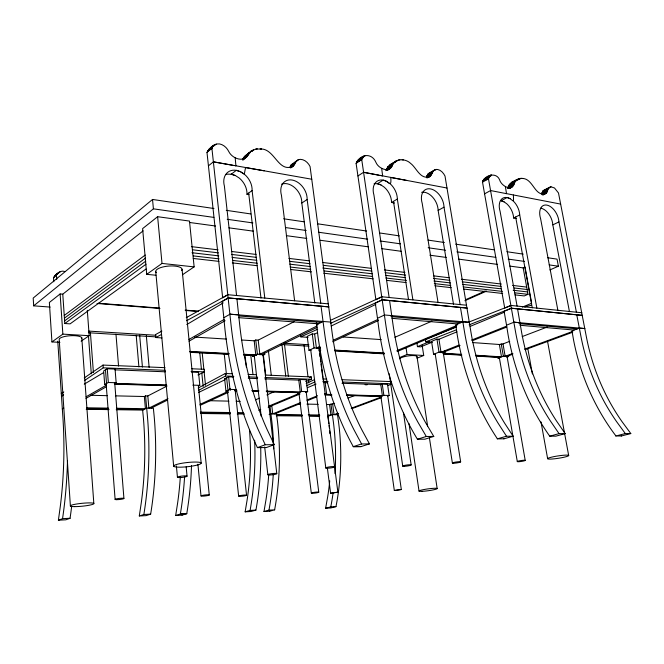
<?xml version="1.0" encoding="UTF-8"?>
<svg xmlns="http://www.w3.org/2000/svg" width="664" height="664" viewBox="0 0 664 664"><rect width="100%" height="100%" fill="white"/><g stroke="black" fill="none" stroke-linecap="round" stroke-linejoin="round"><path stroke-width="1" d="M379.924 175.362L382.132 175.827M513.355 194.992C514.077 205.541 512.55 198.42 507.147 197.548L501.112 200.752L504.067 201.839L506.956 203.948A14.243 8.956 63.5 0 1 513.629 218.033L516.609 218.547M232.699 165.286L213.385 161.867L208.43 165.834M67.479 461.024A176.715 62.076 -88.9 0 1 62.549 518.659L70.127 518.252L65.86 519.804L58.399 520.194L60.258 506.715A168.374 59.096 -88.9 0 0 62.931 417.822L57.76 341.163M139.299 515.978L141.233 503.138A161.111 65.678 -89.3 0 0 143.432 418.519L142.627 410.078L146.628 408.086L153.367 408.194L154.206 416.685A168.44 69.521 -89.3 0 1 150.645 514.144L146.063 515.629L139.299 515.978L143.856 514.492L150.645 514.144M182.143 515.139L175.678 515.505L177.612 503.104A156.165 67.745 -89.5 0 0 180.326 476.86M260.72 447.536A156.762 76.468 -89.9 0 1 255.914 510.118L250.967 511.512L245.141 511.819L247.124 499.967A149.915 72.451 -89.8 0 0 249.473 429.6M269.725 511.205L263.99 511.537L265.965 499.901A147.367 73.248 -90 0 0 268.729 474.328M328.854 423.665L327.808 416.328L332.324 414.635L337.495 414.701L338.557 422.08A148.296 80.892 89.6 0 1 335.976 506.624L330.813 507.96L325.626 508.234L327.626 497.087A141.797 76.775 89.7 0 0 329.726 480.852M542.845 195.083L546.472 192.983L548.447 188.418L551.037 186.833L554.498 187.978L558.49 192.967L586.569 337.851A244.784 222.05 -57 0 0 622.085 421.723L630.8 433.55L621.272 435.999M551.037 186.833L543.111 190.726L541.625 193.896L547.675 190.775M581.838 312.761L511.014 305.448L504.706 308.088L482.52 182.152C484.537 175.18 496.132 171.661 499.56 179.687C501.195 185.97 512.276 192.311 514.434 183.032L508.856 185.273L507.47 188.535M427.882 177.637C432.239 176.624 431.6 171.196 435.194 169.569C439.56 168.507 443.27 172.449 445.004 176.043L470.983 332.373A267.003 224.183 -71.5 0 0 504.723 423.325L513.098 436.206L503.835 438.838M435.194 169.569L428.33 173.619L426.388 176.998L432.181 173.512M466.601 305.232L381.85 296.783L375.89 299.713L356.103 163.352C360.245 153.948 371.765 152.363 375.965 162.448C378.621 168.955 390.092 173.586 392.739 164.614L387.61 167.17L385.767 170.656M290.782 167.826C295.347 166.299 294.949 159.36 300.261 159.343C304.643 159.377 308.245 162.771 310.063 166.531L332.133 332.788A287.504 210.928 -78.7 0 0 361.955 430.031L369.466 443.884L361.008 446.615L353.157 446.689L361.581 443.942L354.103 430.015A289.471 210.604 -78.9 0 1 324.464 332.241L321.044 306.27M293.571 163.361L291.181 164.855L289.786 167.502L295.007 163.734M508.325 188.078L513.488 185.331L514.874 182.06L517.505 179.313L521.057 178.317L523.074 178.516L522.07 178.417M394.325 490.505L401.322 489.517L394.325 490.505L380.904 396.582M328.414 303.863L227.885 294.716L222.664 297.87L206.985 152.405C209.318 147.947 214.281 143.15 219.709 143.955C223.718 144.818 226.98 147.856 228.74 151.483C232.151 158.779 244.825 163.311 248.618 153.932L244.294 156.745L242.808 158.937L246.983 156.53L251.249 151.068L255.989 149.01L261.541 149.051L260.122 148.91M386.581 170.142L391.478 167.071C393.802 158.381 404.998 157.833 410.701 163.468C416.552 167.851 420.312 179.878 429.542 176.649M53.792 281.768L53.527 277.851C56.847 275.095 59.569 269.526 64.931 271.559M53.527 277.851L55.062 275.494L58.025 273.012M490.215 175.545L488.496 178.848L482.861 180.815L488.845 177.512L483.442 179.703L491.468 175.246M362.984 157.011L358.369 159.841L363.996 156.115L361.739 159.634L356.593 161.925L362.22 158.198L357.356 160.738L365.208 155.542L361.656 158.455M213.559 145.574L207.649 150.886L211.907 148.354L212.58 146.835L208.629 149.632L214.821 144.627L212.057 147.4M252.196 151.35L253.482 149.782L252.029 150.902M248.884 153.55L248.402 153.699L251.249 151.068L244.294 156.745L249.365 152.836L246.178 154.986L247.664 154.131M242.808 158.937L248.618 153.932M55.062 275.494L59.146 272.157M54.166 276.581L57.121 274.099M60.449 271.568L56.183 274.639M206.985 152.405L211.907 148.304L231.13 325.651A313.939 204.587 -80.6 0 0 258.296 429.849L265.251 444.747L274.273 444.672L267.268 429.865A311.599 205.309 -80.4 0 1 239.845 326.273L236.915 298.734M213.982 208.521L152.537 199.457L33.2 298.061L33.681 305.838L50.19 307.075M214.181 145.773L216.298 144.03M33.681 305.838L153.409 208.836L213.908 217.41M143.092 230.889L62.773 294.169L60.125 293.953L49.36 302.485L51.941 341.927L59.926 342.358M182.542 274.705L194.137 266.887L189.481 221.071L157.625 216.705L142.619 228.599L146.719 274.332L155.915 275.245M248.402 153.699L250.577 152.023M246.983 156.53L242.908 159.958M64.242 315.475L145.233 255.042M64.425 318.147L145.507 258.08M392.739 164.614L386.456 169.245L391.478 167.071M64.607 320.837L145.781 261.118M62.773 294.169L64.798 323.517L146.03 264.181M235.346 175.537L231.263 174.209L235.346 175.537L239.223 178.018A16.708 12.55 53.9 0 1 246.966 194.303L252.104 190.56A16.824 12.575 54 0 0 244.311 174.167L240.434 171.669L236.309 170.316L231.263 174.209L227.296 174.167A16.708 12.55 53.9 0 0 225.461 174.624M291.181 164.855L297.497 160.165M295.065 162.282L298.8 159.576M290.342 166.058L295.563 162.282M146.022 269.003L70.094 323.866L64.798 323.517M290.409 167.793L294.135 165.104M489.949 176.475L491.534 175.338M51.941 341.927L62.864 334.133L89.192 335.693L87.299 310.329M146.719 274.332L162.008 263.425L194.137 266.887M63.802 391.943L61.246 393.694L62.814 392.756M84.262 377.924L103.02 365.075L164.987 367.665M63.121 395.072L61.412 396.225L63.62 394.906M84.453 380.58L103.227 367.831L165.228 370.304M81.124 341.155L89.192 335.693M390.922 164.274L387.61 167.17L393.312 163.568L389.112 165.502L396.632 160.663L392.997 163.51L390.922 164.274L394.814 161.892M356.103 163.352L361.731 159.592L385.942 325.675A288.898 224.689 -75.6 0 0 418.204 422.677L426.296 436.472L433.775 436.447L425.657 422.744A286.964 224.764 -75.3 0 1 393.246 326.256L389.577 300.518M314.802 303.008L301.813 203.035L307.142 199.499A16.11 11.72 56.8 0 0 292.036 180.019A16.11 11.72 56.8 0 0 281.453 195.324L294.617 300.792M357.938 175.968L363.59 172.275L447.005 188.02M514.434 183.032L507.985 187.215L513.488 185.331M387.278 170.258L390.54 168.208L386.564 170.25M511.819 182.392L517.505 179.313L511.496 182.534L508.856 185.273L514.874 182.06L510.035 183.696L516.044 180.483L511.496 182.534L520.136 178.467L514.036 181.679M293.023 166.207C278.639 173.113 274.921 149.566 261.533 149.002M207.649 150.886L211.907 148.304M427.45 174.483L433.243 170.997M431.451 172.333L433.111 171.337M434.762 170.333L436.414 169.337M426.794 175.628L432.588 172.134M387.112 170.424L389.386 169.054M166.017 385.344L114.341 383.775L116.158 382.738L115.063 369.076L107.261 368.769L103.65 370.927L104.704 384.58L106.439 384.639M426.545 177.786L431.517 174.806M427.317 177.852L430.629 175.86M84.253 384.141L103.609 372.604M380.953 184.916L377.459 183.696L380.953 184.916L384.315 187.223A15.504 10.665 60 0 1 391.561 202.495L397.338 199.051A15.596 10.665 60 0 0 390.058 183.687L386.689 181.355L383.169 180.11L377.459 183.696L374.131 183.679M186.775 324.555L223.212 302.917M62.258 408.958L63.727 408.119M104.704 384.58L108.34 382.497L116.158 382.738M274.273 444.672L266.397 447.536L257.424 447.627A330.207 215.775 -80.5 0 1 224.93 329.128L223.834 317.732L230.01 314.197L330.846 322.082M86.088 396.79L106.431 385.17M188.966 339.453L224.034 319.484M85.963 398.358L106.364 386.755M189.057 341.155L225.113 320.729M482.52 182.152L488.488 178.807L515.579 332.041A261.35 227.047 -66.9 0 0 550.439 421.034L559.055 433.625L565.205 433.617L556.573 421.101A259.865 226.723 -66.2 0 1 521.647 332.539L517.555 308.851M453.487 304.245L438.132 210.422L444.017 207.143A15.031 9.96 61.6 0 0 430.421 188.883A15.031 9.96 61.6 0 0 422.204 203.358L438.024 302.386M161.867 331.095L155.534 334.581L155.799 337.544L161.966 337.918M186.285 317.641L227.885 294.716M155.799 337.544L161.236 334.581M186.584 320.72L228.242 297.953L328.821 306.892L228.242 297.953L222.1 301.614L223.834 317.732M484.571 193.83L490.58 190.543L506.101 193.589M198.179 388.033L225.27 373.5L232.516 373.791M518.484 179.695L521.057 178.317M509.313 188.236L512.757 186.401L508.35 188.178M510.11 188.119L511.836 187.207L509.288 188.402M198.42 390.449L225.536 376.015L233.828 376.33M428.33 173.619L430.629 172.831M115.586 395.86L144.354 396.524L145.565 395.893L147.815 395.943L167.037 386.025M543.111 190.726L550.024 187.057M542.413 191.547L548.447 188.418M241.837 340.026L254.188 340.798L255.756 339.985L258.213 340.142L294.16 321.65M541.907 192.618L547.949 189.489M541.982 194.66L547.169 191.996M543.011 194.76L546.472 192.983M513.629 218.033L519.721 214.945A14.326 8.956 63.5 0 0 513.015 200.777M252.428 354.452L252.652 356.46L257.375 354.111L264.737 354.501L264.504 352.501M361.158 446.573L353.298 446.648A304.344 221.934 -78.8 0 1 317.873 335.453L316.62 324.738L323.177 321.484M168.017 398.641L148.885 408.128L147.815 395.943M317.317 325.841L259.134 354.593L260.769 354.676M151.126 408.161L167.56 400.043M261.583 354.725L317.077 327.41M198.503 385.991L199.822 385.344L198.519 372.371L191.506 372.097M262.33 355.688L264.737 354.501M317.4 332.722L314.611 334.075L312.263 333.909L307.216 336.366L308.992 350.335L311.001 350.451M331.319 325.966L375.865 304.344M199.988 404.393L228.167 391.328L225.959 391.27L224.639 378.762L228.632 376.837L233.346 377.011M198.47 392.524L225.005 379.725M569.446 311.632L552.821 224.872L558.947 221.925A13.861 8.391 64.4 0 0 546.854 205.101A13.861 8.391 64.4 0 0 540.596 218.663L557.876 310.287M489.426 176.392L484.247 178.865L491.202 174.997L485.226 178.309M308.992 350.335L314.064 347.961L320.33 348.334M433.775 436.447L424.869 439.194L417.415 439.228A303.747 236.741 -75.4 0 1 378.878 328.937L377.476 318.28L384.522 314.985L469.456 322.331L462.982 321.766L455.736 324.82L457.23 334.88A282.358 236.21 -71.7 0 0 497.411 438.821M197.938 374.936L204.495 371.882L204.238 369.3L191.838 368.777M320.007 346.425L316.421 348.102L314.611 334.075M333.112 340.317L378.04 319.359M225.959 391.27L229.976 389.403L236.591 389.594L234.583 390.515L236.65 390.573M317.898 348.65L320.48 347.446M332.664 341.777L378.588 320.43M200.254 405.297L228.482 392.258M306.187 383.468L314.611 379.592M545.592 193.73C534.777 196.677 533.3 179.371 523.066 178.475M330.415 320.363L381.85 296.783M306.477 385.792L314.91 381.933M356.593 161.925L361.731 159.592M300.609 335.005L300.842 336.864L317.691 329.195M330.805 323.235L382.298 299.804L467.074 308.071L382.298 299.804L375.301 303.216L377.476 318.28M509.852 266.09L523.182 267.899L525.05 267.061L531.49 302.261M465.489 299.754L485.309 290.957M464.891 300.717L486.621 291.089M460.467 307.498L464.501 331.859A268.638 224.341 -71.9 0 0 498.141 423.267L506.499 436.223L497.253 438.862L504.001 438.788M394.947 337.271L431.89 321.144M549.875 269.924L558.391 266.206L557.038 259.126L547.825 257.765M264.787 378.862L298.775 380.115L300.178 379.509L306.17 379.733L307.664 391.66L305.564 392.532M255.615 399.811L259.375 398.176M266.911 394.906L274.439 391.627M523.182 267.899L528.005 294.343L524.261 295.928L515.007 294.882M307.498 387.66L316.031 384.066M396.931 350.633L456.948 325.401M311.308 493.078L298.9 392.648L297.455 393.254L299.456 393.304L268.405 406.293M266.198 391.096L300.261 392.075L301.663 391.486L307.664 391.66M397.13 351.563L456.243 326.788M258.836 410.294L260.744 409.489M268.173 407.239L300.053 393.943M416.834 342.591L417.457 346.649L429.865 341.495M456.923 331.842L438.945 339.279L436.954 339.138L431.55 341.379L433.584 354.31L435.559 354.427M470.17 326.373L504.233 312.287M432.222 342.126L420.76 346.865L417.457 346.649M399.421 357.639L407.057 354.501L423.723 355.489L422.138 345.247M522.361 307.092L531.673 303.265M269.127 414.568L270.862 413.855L276.498 413.929L277.486 421.632A154.106 77.273 90 0 1 274.614 509.861M300.377 402.674L272.746 413.879L271.808 405.845M307.042 399.969L317.525 395.719M309.341 377.667L311.25 376.895L311.549 379.268L305.822 381.568M274.622 413.904L300.377 403.488M307.05 400.79L316.595 396.931M323.127 381.958L325.053 382.032L326.58 393.727L325.161 394.3L331.286 394.466M417 358.195L423.723 355.489M433.584 354.31L439.02 352.136L444.963 352.509L444.648 350.517M565.205 433.617L555.876 436.157L549.734 436.173A274.697 238.965 -66.6 0 1 508.109 334.98L506.541 325.177L513.986 322.206L584.918 328.572L579.489 328.074L571.961 330.846L573.588 340.151A258.537 234.085 -57.6 0 0 615.951 435.966M440.066 352.634L459.031 345.081M471.415 340.151L506.665 326.115M442.05 352.758L460.069 345.604M472.461 340.682L506.773 327.045M444.963 352.509L443.137 353.231L461.571 354.368M456.168 327.103L425.383 339.262L425.782 341.844L431.94 342.267M468.676 322.164L511.014 305.448M425.782 341.844L456.608 329.759M469.124 324.845L511.504 308.237L582.353 315.383L511.504 308.237L504.101 311.3L506.541 325.177M326.472 404.5L329.56 404.567L334.581 403.322M342.01 383.277L380.787 384.663L382.24 384.099L387.527 384.29L389.154 395.478L387.701 396.018M348.011 398.118L354.717 395.52M472.785 342.582L499.369 344.491L503.005 343.911L509.736 341.346M576.775 314.885L581.133 337.395A245.995 222.556 -58 0 0 616.607 421.665L625.322 433.559L615.794 436.007L621.429 435.957M522.228 336.573L547.227 327.037M346.625 394.889L382.398 395.877L383.858 395.329L389.154 395.478M337.86 413.232L334.05 414.651L332.664 404.069M351.206 408.244L381.252 397.014L379.493 396.964L380.937 396.416L347.231 395.503M335.776 414.676L338.632 413.614M351.995 408.626L381.568 397.595L379.808 397.553M58.399 520.194L62.623 518.634M506.864 357.174L508.732 356.493L503.362 356.161L497.826 358.195L499.619 358.303M504.333 356.576L512.89 353.422M524.485 349.156L572.816 331.369M257.424 447.627L265.251 444.747M506.126 356.684L512.749 354.252M525.315 349.637L572.692 332.232M387.66 385.61L391.528 384.207M482.861 180.815L488.488 178.807M417.415 439.228L426.296 436.472M175.678 515.505L180.417 514.036L186.825 513.704L182.06 515.164M245.141 511.819L250.071 510.417L255.914 510.118M263.99 511.537L269.036 510.135M269.642 511.23L274.705 509.836L268.953 510.151A154.637 76.916 -90 0 0 273.261 474.42M549.734 436.173L559.055 433.625M325.626 508.234L330.772 506.898L335.976 506.624M399.844 159.8L398.699 159.916L392.864 163.527M255.989 149.01L257.366 148.894M361.432 443.992L369.466 443.884M506.341 436.265L513.098 436.206M625.156 433.6L630.8 433.55M276.257 415.739L302.037 416.029M309.25 416.112L319.558 416.237M200.362 412.128L230.209 412.535M237.413 412.634L243.588 412.717M200.636 412.958L230.433 413.348M237.629 413.448L243.796 413.531M200.42 413.498L230.068 413.863M237.222 413.946L244.377 414.037M276.274 414.452L302.062 414.776M308.254 414.859L319.6 415M327.85 415.108L330.946 415.149L329.56 404.567M276.465 415.232L302.22 415.548M309.432 415.631L319.733 415.764M86.718 407.796L108.34 408.128M116.573 408.252L145.408 408.7L144.354 396.524M87.167 408.717L108.747 409.032M116.964 409.157L143.69 409.555M86.229 409.29L108.996 409.613M116.233 409.713L143.133 410.086M298.667 403.936L300.726 403.978M306.909 404.102L318.23 404.334M209.475 400.716L228.989 401.131M236.185 401.288L240.293 401.371M90.935 395.296L107.369 395.669M324.762 394.897L331.917 395.088M251.756 390.689L258.977 390.897M253.15 391.046L258.313 391.187M266.563 391.42L299.572 392.358M234.923 390.864L236.99 390.922M252.453 391.353L258.645 391.528M266.887 391.76L298.85 392.665M324.646 393.669L326.58 393.727M325.493 394.607L331.618 394.773M346.948 395.188L381.684 396.142M114.747 384.157L166.39 385.718M192.784 385.128L199.822 385.344M114.93 383.435L166.647 385.02M365.059 384.722L367.101 384.796M248.303 378.256L257.574 378.596M322.928 381.302L328.041 381.493M342.367 382.016L391.478 383.817M224.639 378.762L226.1 378.82M324.663 382.655L327.726 382.771M322.621 378.961L326.713 379.119M342.06 379.708L391.146 381.592M248.336 376.878L257.665 377.235M264.919 377.509L311.549 379.268M191.066 371.342L204.495 371.882M248.062 374.396L256.346 374.728M265.666 375.094L311.25 376.895M114.872 369.831L165.427 371.807M190.327 352.335L228.457 354.335M243.912 355.14L254.221 355.68M252.652 356.46L254.486 356.551M189.755 351.405L228.972 353.48M244.443 354.294L255.798 354.9L254.188 340.798M190.02 351.887L229.204 353.945M243.647 354.7L256.628 355.381M334.98 350.542L384.307 353.447M318.737 350.019L320.795 350.135M335.171 350.982L384.481 353.87M318.131 347.305L319.699 347.397M334.83 350.086L384.174 353.007M194.486 337.08L226.391 339.063M88.752 331.095L155.932 335.254M284.092 343.197L308.901 344.732M475.905 355.257L501.511 356.842L499.369 344.491M443.228 353.663L461.663 354.8M475.988 355.68L500.565 357.19M443.369 354.078L461.795 355.207M476.121 356.078L499.668 357.522M88.611 332.764L155.882 336.864M281.121 344.491L309.059 346.193M442.83 351.538L444.814 351.663M402.168 159.792L403.363 159.916M300.842 336.864L308.063 337.345M343.255 336.988L381.219 339.611M238.476 317.641L318.471 323.816M96.994 303.473L159.974 308.453M185.779 310.495L198.171 311.474M230.01 314.197L238.708 314.885M239.098 315.981L321.293 322.413M98.313 303.224L159.285 308.063M185.123 310.113L198.561 311.175M392.026 318.338L457.786 323.957M390.955 316.587L460.899 322.646M519.962 325.269L574.094 330.066M513.986 322.206L520.053 322.754M519.074 323.634L577.323 328.871M193.249 258.462L218.946 261.375M232.309 262.886L256.985 265.675M290.907 269.518L311.466 271.842M323.8 273.236L373.143 278.822M386.506 280.332L406.044 282.549M434.82 285.802L451.271 287.661M463.605 289.064L502.673 293.48M193.348 255.914L219.087 258.869M232.475 260.404L257.192 263.243M290.143 267.028L310.735 269.393M324.123 270.929L372.521 276.49M385.908 278.025L406.501 280.391M434.306 283.586L450.781 285.478M463.132 286.898L502.266 291.388M514.625 292.807L528.005 294.343M192.004 252.735L218.771 255.864M232.151 257.424L256.86 260.313M289.803 264.156L310.387 266.563M322.745 268.007L372.155 273.776M385.535 275.336L405.098 277.627M433.916 280.988L450.391 282.914M462.742 284.358L500.83 288.807M513.172 290.243L527.565 291.928M192.726 249.805L218.439 252.859M231.811 254.445L256.495 257.375M289.413 261.284L309.98 263.724M323.351 265.318L371.699 271.053M385.07 272.647L405.638 275.087M433.409 278.382L449.868 280.341M462.21 281.802L501.079 286.416M514.102 287.968L527.125 289.512M191.381 246.634L218.082 249.855M231.429 251.465L256.063 254.436M288.923 258.404L309.457 260.877M322.804 262.496L371.051 268.314M384.398 269.924L404.932 272.406M433.683 275.875L449.08 277.735M461.405 279.22L501.37 284.043M512.508 285.387L526.685 287.097M189.954 222.531L215.584 226.017M228.914 227.835L253.523 231.188M286.333 235.654L306.843 238.442M320.172 240.26L368.362 246.825M381.692 248.635L401.172 251.291M429.882 255.2L446.283 257.433M458.592 259.109L497.552 264.413M227.229 219.294L252.868 222.93M285.669 227.578L306.179 230.483M318.479 232.226L367.69 239.198M379.999 240.941L400.5 243.837M428.18 247.763L445.61 250.228M456.89 251.83L495.85 257.35M508.159 259.093L524.56 261.417M549.169 264.903L558.391 266.206M226.275 210.33L250.851 213.957M283.619 218.788L304.104 221.809M317.409 223.776L366.569 231.022M379.883 232.989L399.338 235.861M428.006 240.086L444.39 242.509M455.662 244.169L494.572 249.905M506.864 251.722L523.249 254.138M246.966 194.303L248.983 194.618M391.561 202.495L394.532 203.001M213.376 161.817L311.756 179.23M235.313 165.751L235.911 165.859L235.189 157.791M363.598 172.325L378.604 175.155M406.592 180.434L390.789 177.454C391.594 189.124 388.598 180.683 383.178 180.151A15.604 10.674 60 0 0 373.923 194.984L389.146 297.513M506.092 193.548L506.524 193.672L505.387 186.65M506.516 193.631L560.657 204.089M337.876 492.19L330.597 493.227L337.876 492.19L319.293 348.484M510.126 198.669L507.147 197.548A14.326 8.956 63.5 0 0 500.116 211.459L517.082 306.079M501.112 200.752L504.067 201.839M558.947 221.925L576.394 312.196M547.468 340.898L568.699 455.612A10.682 1.195 -8.7 0 1 552.224 459.007A10.682 1.195 -8.7 0 1 553.585 456.707A10.682 1.195 -8.7 0 1 568.699 455.612M519.721 214.945L536.861 308.121M515.646 217.003L532.254 307.797M527.789 348.434L532.379 373.948M541.011 421.897L547.626 458.633M507.08 356.585L525.216 460.418A4.009 0.457 -8.5 0 1 519.157 461.688A4.009 0.457 -8.5 0 1 519.397 460.849A4.009 0.457 -8.5 0 1 525.216 460.418M503.005 343.911L505.155 356.269M501.212 343.786L503.362 356.161M499.369 357.788L517.298 461.555M444.017 207.143L460.119 304.585M443.245 352.601L460.667 461.87M438.945 339.279L441.004 352.26M436.954 339.138L439.02 352.136M435.194 353.879L452.391 463.065M397.338 199.051L412.883 299.879M393.478 201.35L408.534 299.73M416.975 356.551L427.624 426.122M429.342 437.377L437.169 488.53M405.994 347.471L407.057 354.501M409.016 423.682L419.042 491.094M403.496 413.025L411.157 464.916M389.27 373.782L402.733 466.145M387.734 395.528L401.322 489.517M382.24 384.099L383.858 395.329M380.787 384.663L382.398 395.877M307.142 199.499L320.753 303.166M330.938 404.036L333.386 422.038A148.786 80.61 89.7 0 1 335.021 473.631M316.354 322.712L316.62 324.738M319.16 349.712L319.425 351.746M319.683 353.787L320.081 356.842M320.347 358.875L320.745 361.93M321.002 363.963L321.401 367.018M321.666 369.059L322.721 377.202M381.659 168.341L382.638 175.918M312.263 333.909L314.064 347.961M327.302 467.489L330.597 493.227M310.686 349.588L325.808 468.037M304.021 345.238L308.005 376.828M308.387 379.891L308.777 382.945M306.204 391.918L318.77 492.24A3.776 0.432 -7.2 0 1 312.835 493.277A3.776 0.432 -7.2 0 1 313.516 492.456A3.776 0.432 -7.2 0 1 318.77 492.24M300.178 379.509L301.663 391.486M298.775 380.115L300.261 392.075M264.189 170.806L245.547 167.56L244.311 174.175L240.418 171.71L236.309 170.366A16.824 12.575 54 0 0 224.391 186.061L236.575 295.513M284.424 343.827L288.4 376.43M281.893 344.226L285.769 376.148M252.104 190.56L264.795 298.078M268.43 351.057L271.302 375.509M248.668 193.058L260.969 298.061M269.933 405.812L271.85 421.582A154.637 76.916 -90 0 1 273.709 448.864M263.317 354.559L265.708 375.135M263.01 354.883L276.797 473.698A4.524 0.606 -6.9 0 1 269.816 475.001A4.524 0.606 -6.9 0 1 270.331 473.88A4.524 0.606 -6.9 0 1 276.797 473.698M258.213 340.142L259.84 354.244M255.756 339.985L257.375 354.111M254.279 355.713L261.168 416.228M264.679 446.996L267.833 474.694M250.784 355.257L252.976 374.654M245.008 354.842L246.386 367.175M235.139 389.868L246.56 495.244A3.984 0.473 -6.7 0 1 240.492 496.332A3.984 0.473 -6.7 0 1 240.758 495.485A3.984 0.473 -6.7 0 1 246.56 495.244M230.059 388.515L230.259 390.432M228.632 376.837L229.976 389.403M224.249 354.012L226.441 374.521M226.648 377.791L227.984 390.324M227.403 390.631L238.642 496.132M225.27 373.5L225.536 376.015M202.155 352.443L203.931 369.898M204.147 371.948L205.508 385.294M199.739 352.667L201.399 369.043M201.814 373.143L203.159 386.448M198.353 385.635L209.26 495.004A4.158 0.506 -6.5 0 1 203.051 496.132A4.158 0.506 -6.5 0 1 203.076 495.253A4.158 0.506 -6.5 0 1 209.26 495.004M182.077 269.36L201.184 463.165A13.844 2.1 -6.2 0 1 180.583 467.174A13.844 2.1 -6.2 0 1 180.492 463.53A13.844 2.1 -6.2 0 1 201.184 463.165M197.897 464.202L201.001 495.925M186.177 466.9L187.057 476.188M157.625 216.705L162.008 263.425M152.537 199.457L153.409 208.836M176.392 465.962L177.437 477.242M155.749 271.576L173.661 466.136M146.321 335.586L149.126 367.317M145.565 395.893L147.45 416.618A169.088 68.981 -89.3 0 1 143.856 514.492M139.664 335.171L142.428 367.043M136.186 335.187L138.9 366.901M115.976 334.208L118.557 366.063M114.723 383.045L123.927 498.456M107.261 368.769L108.34 382.497M105.468 369.84L106.53 383.535M106.132 383.883L115.121 499.436M103.02 365.075L103.227 367.831M90.387 332.365L93.416 372.579M88.453 335.843L91.3 373.865M81.78 337.793L93.831 503.478M60.125 293.953L62.864 334.133M56.481 275.377L56.747 279.312M70.401 506.084L59.229 339.852A11.379 3.071 -3.6 0 1 70.591 335.71A11.379 3.071 -3.6 0 1 81.722 338.59M254.627 440.199A157.318 76.078 -89.8 0 1 250.071 510.417M184.609 476.42A163.883 71.148 -89.5 0 1 180.334 514.061L186.742 513.729A163.278 71.629 -89.5 0 0 191.498 465.638M329.07 425.475A141.797 76.775 89.7 0 1 329.385 428.197M329.668 430.928A141.797 76.775 89.7 0 1 329.925 433.675M333.104 492.887A148.786 80.61 89.7 0 1 330.772 506.898M540.853 208.172A13.778 8.391 64.4 0 1 552.821 224.872M421.623 192.311A14.932 9.96 61.5 0 1 438.132 210.422M281.577 184.16A16.002 11.695 56.7 0 1 295.173 188.07A16.002 11.695 56.7 0 1 301.813 203.035M71.679 506.325A176.018 62.74 -88.9 0 1 70.052 518.277M399.562 358.784A8.881 1.992 -8.5 0 1 409.862 355.713A8.881 1.992 -8.5 0 1 416.826 357.099M524.693 307.05A10.3 2.54 -10.4 0 1 531.349 305.357M156.355 272.655A13.214 4.357 -4.7 0 1 168.465 266.081A13.214 4.357 -4.7 0 1 181.704 270.514M244.369 158.621L242.916 159.825L244.369 158.621M453.67 463.24A4.183 0.515 -8.2 0 0 460.55 462.019A4.183 0.515 -8.2 0 0 455.363 462.127A4.183 0.515 -8.2 0 0 453.67 463.24M327.543 468.22A4.499 0.606 -7.3 0 0 334.648 466.908A4.499 0.606 -7.3 0 0 328.464 467.049A4.499 0.606 -7.3 0 0 327.543 468.22M404.177 466.319A4.266 0.539 -7.8 0 0 411.091 465.074A4.266 0.539 -7.8 0 0 405.571 465.198A4.266 0.539 -7.8 0 0 404.177 466.319M178.906 477.565A4.839 0.681 -6.2 0 0 186.916 476.387A4.839 0.681 -6.2 0 0 180.923 476.196A4.839 0.681 -6.2 0 0 178.906 477.565M116.64 499.66A4.44 0.556 -5.9 0 0 123.861 498.606A4.44 0.556 -5.9 0 0 118.067 498.564A4.44 0.556 -5.9 0 0 116.64 499.66M421.989 491.335A9.163 0.93 -7.8 0 0 436.97 488.804A9.163 0.93 -7.8 0 0 425.358 489.285A9.163 0.93 -7.8 0 0 421.989 491.335M74.659 506.624A11.844 1.452 -5.7 0 0 93.74 503.868A11.844 1.452 -5.7 0 0 77.912 503.81A11.844 1.452 -5.7 0 0 74.659 506.624"/></g></svg>
